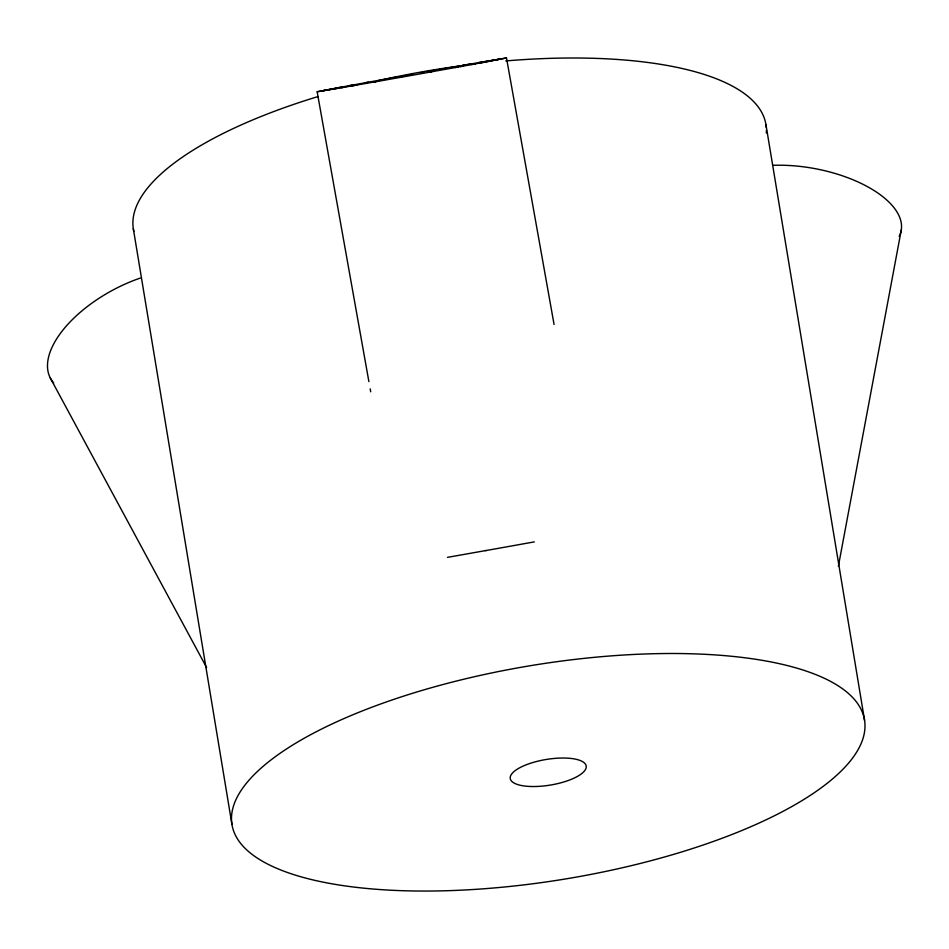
<?xml version="1.0" encoding="UTF-8"?>
<svg xmlns="http://www.w3.org/2000/svg" width="949" height="949" viewBox="0 0 949 949"><rect width="100%" height="100%" fill="white"/><g stroke="black" fill="none" stroke-linecap="round" stroke-linejoin="round"><path stroke-width="1.42" d="M838.382 566.233L901.289 229.919M368.888 381.605L317.156 91.756L343.135 86.834M480.526 62.883L506.505 57.96L554.074 324.511M337.903 87.806L323.467 90.63L338.983 88.115M485.758 61.922L500.194 59.087L484.678 61.602M338.224 87.688L352.269 85.149M471.404 64.568L485.437 62.029M348.01 85.885L368.414 82.207M455.247 67.509L462.756 66.145M460.407 66.608L475.663 63.832M365.318 82.729L393.242 77.735M430.431 71.994L458.355 66.988M534.311 541.891L485.473 550.645M391.913 77.937L398.936 76.679M401.297 76.252L404.215 75.766M406.042 75.398L408.639 74.971M410.798 74.556L413.171 74.129M420.3 72.859L422.673 72.432M401 77.284L431.759 71.78M421.949 72.599L424.144 72.207M427.382 71.602L429.719 71.187M432.056 70.772L435.022 70.285M437.157 69.906L447.928 67.96M373.55 82.136L401.724 77.118M486.196 550.491L447.477 557.36M462.685 65.374L470.443 64.01M447.56 68.067L464.785 65.042M376.101 81.65L341.106 87.806M466.54 64.734L484.12 61.649M350.442 86.145L357.132 84.983M477.845 62.776L506.481 57.96M345.827 86.94L317.18 91.756M50.285 377.999L206.621 667.562M370.181 388.876L370.703 391.795M765.973 124.805L864.563 720.303A320.572 108.067 -9.4 0 1 404.369 890.755A320.572 108.067 -9.4 0 1 375.768 705.771A320.572 108.067 -9.4 0 1 864.563 720.303M133.323 228.745L231.912 824.254M53.725 382.993A96.169 48.043 -28.4 0 1 140.286 278.081M772.735 165.34A96.169 44.959 10.6 0 1 867.066 186.443A96.169 44.959 10.6 0 1 900.103 234.296M899.664 235.352A96.169 44.959 10.6 0 1 899.154 236.396M505.805 60.926A320.572 108.067 -9.4 0 1 766.282 127.498M766.401 130.227A320.572 108.067 -9.4 0 1 766.317 132.99M133.833 231.414A320.572 108.067 -9.4 0 1 317.844 96.608M371.581 82.207A320.572 108.067 -9.4 0 1 374.155 81.602M376.729 81.009A320.572 108.067 -9.4 0 1 464.963 65.291M530.882 786.496A38.47 12.966 -9.4 0 0 586.197 766.08A38.47 12.966 -9.4 0 0 527.62 764.265A38.47 12.966 -9.4 0 0 530.882 786.496"/></g></svg>
